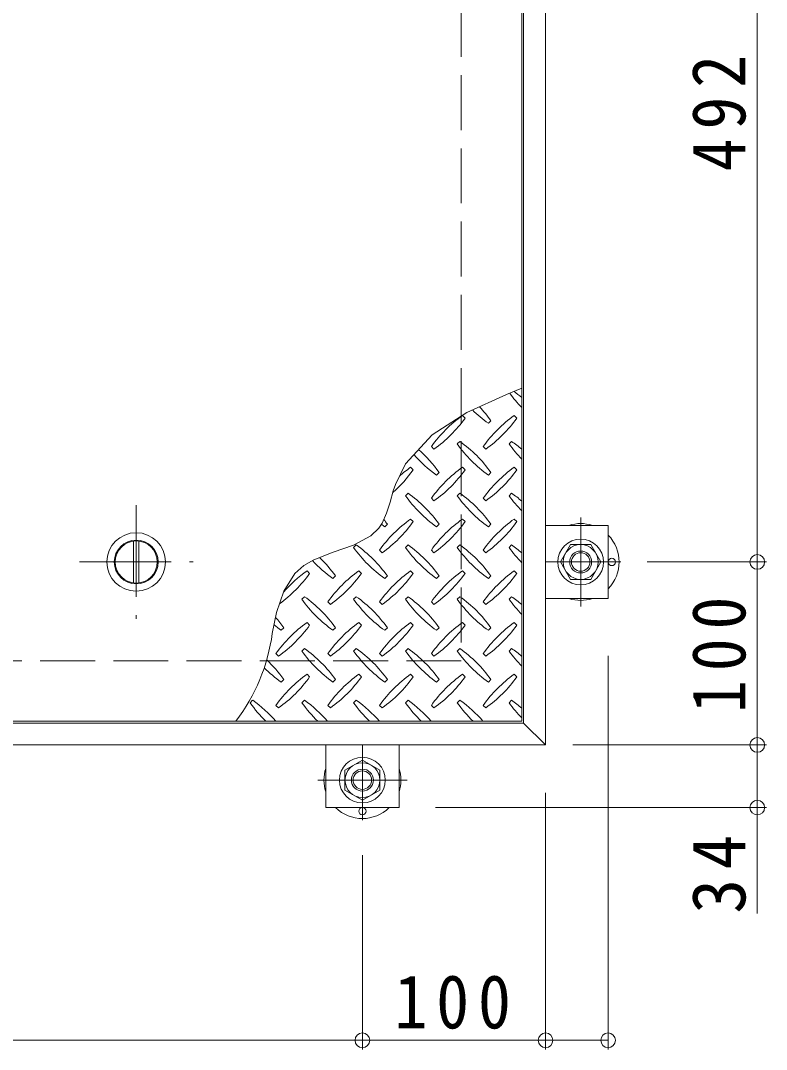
# Model space of a CAD drawing. Units: millimetres on the paper, enlarged 6 times, with parts at other scales. Extents: x -1918 to 2320, y -1648 to 1656.
# Drawn here: x -1129.3 to -885, y 787.1 to 1124.4 of the extents above; entities that cross this region are included whole.
import ezdxf

# ---------------------------------------------------------------- set-up
doc = ezdxf.new("R2010")
doc.units = ezdxf.units.MM
doc.header["$LTSCALE"] = 6
doc.header["$PDMODE"] = 32
doc.header["$PDSIZE"] = 4.8
doc.linetypes.add('CHAIN1', pattern=[8, 5, -1, 1, -1])
doc.linetypes.add('DASHED3', pattern=[4, 3, -1])
for name, color, linetype, lineweight in [('0-0_通り芯', 4, 'Continuous', 9), ('0-2_仕上', 3, 'Continuous', 9), ('0-3_建具', 4, 'Continuous', 9), ('0-9', 134, 'Continuous', 5), ('0-C', 2, 'Continuous', 9), ('0-D', 5, 'Continuous', 5), ('0-E', 3, 'Continuous', 9), ('0-F', 7, 'Continuous', 9)]:
    doc.layers.add(name, color=color, linetype=linetype, lineweight=lineweight)
doc.styles.add('ＭＳ ゴシック', font='')
doc.styles.get('ＭＳ ゴシック').set_extended_font_data('MS Gothic')

msp = doc.modelspace()

# ---------------------------------------------------------------- linework, layer by layer
at = {"layer": '0-0_通り芯'}
for centre in [(-935.631, 946.881), (-1017.352, 865.163)]:
    msp.add_circle(centre, 1.2, dxfattribs=at)
for centre, start, end in [((-945.831, 946.881), 72.24721, 107.75279), ((-945.831, 946.881), 315.5852, 44.4148), ((-945.831, 946.881), 252.24721, 287.75279), ((-1017.352, 875.363), 162.24721, 197.75279), ((-1017.352, 875.363), 342.24721, 17.75279), ((-1017.352, 875.363), 225.5852, 314.4148)]:
    msp.add_arc(centre, 12.6, start, end, dxfattribs=at)
at = {"layer": '0-2_仕上'}
for p, q in [((-965.151, 1294.282), (-965.151, 894.681)), ((-965.151, 894.681), (-1217.751, 894.681))]:
    msp.add_line(p, q, dxfattribs=at)
at = {"layer": '0-3_建具'}
for p, q in [((-957.351, 1302.081), (-957.351, 886.881)), ((-964.551, 894.081), (-964.551, 1294.882)), ((-964.551, 894.081), (-1725.351, 894.081)), ((-964.551, 894.081), (-957.351, 886.881)), ((-957.351, 886.881), (-1732.551, 886.881))]:
    msp.add_line(p, q, dxfattribs=at)
at = {"layer": '0-9'}
for p, q in [((-983.724, 994.054), (-984.573, 994.903)), ((-976.087, 992.357), (-975.239, 993.206)), ((-966.754, 994.054), (-967.602, 994.903)), ((-985.421, 986.417), (-986.27, 985.569)), ((-968.451, 986.417), (-969.299, 985.569)), ((-994.755, 984.72), (-993.906, 983.872)), ((-977.784, 984.72), (-976.936, 983.872)), ((-1000.695, 977.083), (-1001.543, 977.932)), ((-993.058, 975.387), (-992.209, 976.235)), ((-983.724, 977.083), (-984.573, 977.932)), ((-976.087, 975.387), (-975.239, 976.235)), ((-966.754, 977.083), (-967.602, 977.932)), ((-1002.392, 969.447), (-1003.24, 968.598)), ((-985.421, 969.447), (-986.27, 968.598)), ((-968.451, 969.447), (-969.299, 968.598)), ((-994.755, 967.75), (-993.906, 966.901)), ((-977.784, 967.75), (-976.936, 966.901)), ((-1010.029, 958.416), (-1009.18, 959.264)), ((-1000.695, 960.113), (-1001.543, 960.962)), ((-993.058, 958.416), (-992.209, 959.264)), ((-983.724, 960.113), (-984.573, 960.962)), ((-976.087, 958.416), (-975.239, 959.264)), ((-966.754, 960.113), (-967.602, 960.962)), ((-1019.362, 952.476), (-1020.211, 951.627)), ((-1002.392, 952.476), (-1003.24, 951.627)), ((-985.421, 952.476), (-986.27, 951.627)), ((-968.451, 952.476), (-969.299, 951.627)), ((-1011.726, 950.779), (-1010.877, 949.931)), ((-994.755, 950.779), (-993.906, 949.931)), ((-977.784, 950.779), (-976.936, 949.931)), ((-1034.636, 943.142), (-1035.484, 943.991)), ((-1026.999, 941.445), (-1026.151, 942.294)), ((-1017.665, 943.142), (-1018.514, 943.991)), ((-1010.029, 941.445), (-1009.18, 942.294)), ((-1000.695, 943.142), (-1001.543, 943.991)), ((-993.058, 941.445), (-992.209, 942.294)), ((-983.724, 943.142), (-984.573, 943.991)), ((-976.087, 941.445), (-975.239, 942.294)), ((-966.754, 943.142), (-967.602, 943.991)), ((-1036.333, 935.506), (-1037.181, 934.657)), ((-1019.362, 935.506), (-1020.211, 934.657)), ((-1002.392, 935.506), (-1003.24, 934.657)), ((-985.421, 935.506), (-986.27, 934.657)), ((-968.451, 935.506), (-969.299, 934.657)), ((-1028.696, 933.808), (-1027.848, 932.96)), ((-1011.726, 933.808), (-1010.877, 932.96)), ((-994.755, 933.808), (-993.906, 932.96)), ((-977.784, 933.808), (-976.936, 932.96)), ((-1043.97, 924.475), (-1043.121, 925.323)), ((-1034.636, 926.172), (-1035.484, 927.02)), ((-1026.999, 924.475), (-1026.151, 925.323)), ((-1017.665, 926.172), (-1018.514, 927.02)), ((-1010.029, 924.475), (-1009.18, 925.323)), ((-1000.695, 926.172), (-1001.543, 927.02)), ((-993.058, 924.475), (-992.209, 925.323)), ((-983.724, 926.172), (-984.573, 927.02)), ((-976.087, 924.475), (-975.239, 925.323)), ((-966.754, 926.172), (-967.602, 927.02)), ((-1036.333, 918.535), (-1037.181, 917.686)), ((-1019.362, 918.535), (-1020.211, 917.686)), ((-1002.392, 918.535), (-1003.24, 917.686)), ((-985.421, 918.535), (-986.27, 917.686)), ((-968.451, 918.535), (-969.299, 917.686)), ((-1045.667, 916.838), (-1044.818, 915.989)), ((-1028.696, 916.838), (-1027.848, 915.989)), ((-1011.726, 916.838), (-1010.877, 915.989)), ((-994.755, 916.838), (-993.906, 915.989)), ((-977.784, 916.838), (-976.936, 915.989)), ((-1043.97, 907.504), (-1043.121, 908.353)), ((-1034.636, 909.201), (-1035.484, 910.05)), ((-1026.999, 907.504), (-1026.151, 908.353)), ((-1017.665, 909.201), (-1018.514, 910.05)), ((-1010.029, 907.504), (-1009.18, 908.353)), ((-1000.695, 909.201), (-1001.543, 910.05)), ((-993.058, 907.504), (-992.209, 908.353)), ((-983.724, 909.201), (-984.573, 910.05)), ((-976.087, 907.504), (-975.239, 908.353)), ((-966.754, 909.201), (-967.602, 910.05)), ((-1053.304, 901.564), (-1054.152, 900.716)), ((-1036.333, 901.564), (-1037.181, 900.716)), ((-1019.362, 901.564), (-1020.211, 900.716)), ((-1002.392, 901.564), (-1003.24, 900.716)), ((-985.421, 901.564), (-986.27, 900.716)), ((-968.451, 901.564), (-969.299, 900.716)), ((-1045.667, 899.867), (-1044.818, 899.019)), ((-1028.696, 899.867), (-1027.848, 899.019)), ((-1011.726, 899.867), (-1010.877, 899.019)), ((-994.755, 899.867), (-993.906, 899.019)), ((-977.784, 899.867), (-976.936, 899.019))]:
    msp.add_line(p, q, dxfattribs=at)
msp.add_lwpolyline([(-965.151, 1003.831), (-970.116, 1001.833), (-983.166, 995.859), (-994.543, 988.559), (-1003.187, 979.094), (-1006.532, 972.281), (-1007.216, 970.193), (-1008.277, 966.507), (-1009.41, 962.91), (-1010.879, 959.628), (-1011.988, 957.958), (-1014.556, 955.49), (-1020.314, 952.426), (-1026.896, 950.091), (-1033.302, 947.577), (-1036.543, 945.68), (-1039.446, 943.053), (-1043.098, 937.281), (-1045.465, 930.33), (-1046.877, 923.472)], dxfattribs=at)
for centre, radius, start, end in [((-933.873, 1027.783), 43.5, 215.94795, 224.0249), ((-993.694, 967.962), 43.5, 48.99213, 53.25279), ((-950.844, 1027.783), 43.5, 225.57452, 234.5273), ((-1010.665, 967.962), 43.5, 35.47258, 43.25978), ((-959.329, 959.477), 43.5, 125.47256, 144.5273), ((-1019.15, 1019.298), 43.5, 305.47272, 324.5273), ((-942.358, 959.477), 43.5, 125.47256, 144.5273), ((-1002.18, 1019.298), 43.5, 305.47272, 324.5273), ((-950.844, 1010.812), 43.5, 215.47272, 234.5273), ((-1010.665, 950.991), 43.5, 35.47258, 54.5273), ((-933.873, 1010.812), 43.5, 215.47272, 224.0249), ((-993.694, 950.991), 43.5, 48.99213, 54.5273), ((-967.814, 1010.812), 43.5, 221.35275, 234.5273), ((-1027.635, 950.991), 43.5, 35.47258, 48.77962), ((-1036.121, 1002.327), 43.5, 311.38763, 324.5273), ((-976.3, 942.506), 43.5, 125.47256, 131.59831), ((-959.329, 942.506), 43.5, 125.47256, 144.5273), ((-1019.15, 1002.327), 43.5, 305.47272, 324.5273), ((-942.358, 942.506), 43.5, 125.47256, 144.5273), ((-1002.18, 1002.327), 43.5, 305.47272, 324.5273), ((-967.814, 993.842), 43.5, 215.47272, 234.5273), ((-1027.635, 934.021), 43.5, 35.47258, 54.5273), ((-950.844, 993.842), 43.5, 215.47272, 234.5273), ((-1010.665, 934.021), 43.5, 35.47258, 54.5273), ((-933.873, 993.842), 43.5, 215.47272, 224.0249), ((-993.694, 934.021), 43.5, 48.99213, 54.5273), ((-976.3, 925.535), 43.5, 125.47256, 144.5273), ((-984.785, 993.842), 43.5, 232.70831, 234.5273), ((-1036.121, 985.356), 43.5, 305.47272, 324.5273), ((-1044.606, 934.021), 43.5, 35.47258, 38.03572), ((-959.329, 925.535), 43.5, 125.47256, 144.5273), ((-1019.15, 985.356), 43.5, 305.47272, 324.5273), ((-942.358, 925.535), 43.5, 125.47256, 144.5273), ((-1002.18, 985.356), 43.5, 305.47272, 324.5273), ((-984.785, 976.871), 43.5, 215.47272, 234.5273), ((-1044.606, 917.05), 43.5, 35.47258, 54.5273), ((-967.814, 976.871), 43.5, 215.47272, 234.5273), ((-1027.635, 917.05), 43.5, 35.47258, 54.5273), ((-950.844, 976.871), 43.5, 215.47272, 234.5273), ((-1010.665, 917.05), 43.5, 35.47258, 54.5273), ((-933.873, 976.871), 43.5, 215.47272, 224.0249), ((-993.694, 917.05), 43.5, 48.99213, 54.5273), ((-1061.577, 917.05), 43.5, 35.47258, 45.99713), ((-1001.755, 976.871), 43.5, 222.74814, 234.5273), ((-1070.062, 968.386), 43.5, 306.00705, 324.5273), ((-1010.241, 908.565), 43.5, 125.47256, 139.2924), ((-993.27, 908.565), 43.5, 125.47256, 144.52728), ((-1053.091, 968.386), 43.5, 305.47272, 324.5273), ((-976.3, 908.565), 43.5, 125.47256, 144.52728), ((-1036.121, 968.386), 43.5, 305.47272, 324.5273), ((-959.329, 908.565), 43.5, 125.47256, 144.52728), ((-1019.15, 968.386), 43.5, 305.47272, 324.5273), ((-942.358, 908.565), 43.5, 125.47256, 144.5273), ((-1002.18, 968.386), 43.5, 305.47272, 324.5273), ((-1001.755, 959.901), 43.5, 215.47272, 234.5273), ((-1061.577, 900.08), 43.5, 35.47258, 54.5273), ((-984.785, 959.901), 43.5, 215.47272, 234.5273), ((-1044.606, 900.08), 43.5, 35.47258, 54.5273), ((-967.814, 959.901), 43.5, 215.47272, 234.5273), ((-1027.635, 900.08), 43.5, 35.47258, 54.5273), ((-950.844, 959.901), 43.5, 215.47272, 234.5273), ((-1010.665, 900.08), 43.5, 35.47258, 54.5273), ((-933.873, 959.901), 43.5, 215.47272, 224.0249), ((-993.694, 900.08), 43.5, 48.99213, 54.5273), ((-1078.547, 900.08), 43.5, 35.47258, 41.1628), ((-1018.726, 959.901), 43.5, 230.65677, 234.5273), ((-1010.241, 891.594), 43.5, 125.47256, 144.5273), ((-1070.062, 951.416), 43.5, 305.47272, 324.5273), ((-993.27, 891.594), 43.5, 125.47256, 144.5273), ((-1053.091, 951.416), 43.5, 305.47272, 324.5273), ((-976.3, 891.594), 43.5, 125.47256, 144.5273), ((-1036.121, 951.416), 43.5, 305.47272, 324.5273), ((-959.329, 891.594), 43.5, 125.47256, 144.5273), ((-1019.15, 951.416), 43.5, 305.47272, 324.5273), ((-942.358, 891.594), 43.5, 125.47256, 144.5273), ((-1002.18, 951.416), 43.5, 305.47272, 324.5273), ((-1107.594, 931.731), 61.276, 322.79805, 352.25462), ((-1001.755, 942.93), 43.5, 215.47272, 234.5273), ((-1061.577, 883.109), 43.5, 35.47258, 54.5273), ((-984.785, 942.93), 43.5, 215.47272, 234.5273), ((-1044.606, 883.109), 43.5, 35.47258, 54.5273), ((-967.814, 942.93), 43.5, 215.47272, 234.5273), ((-1027.635, 883.109), 43.5, 35.47258, 54.5273), ((-950.844, 942.93), 43.5, 215.47272, 234.5273), ((-1010.665, 883.109), 43.5, 35.47258, 54.5273), ((-933.873, 942.93), 43.5, 215.47272, 224.0249), ((-993.694, 883.109), 43.5, 48.99213, 54.5273), ((-1078.547, 883.109), 43.5, 35.47258, 46.69856), ((-1018.726, 942.93), 43.5, 224.94598, 234.5273), ((-1010.241, 874.624), 43.5, 125.47256, 144.5273), ((-1070.062, 934.445), 43.5, 305.47272, 324.5273), ((-993.27, 874.624), 43.5, 125.47256, 144.5273), ((-1053.091, 934.445), 43.5, 305.47272, 324.5273), ((-976.3, 874.624), 43.5, 125.47256, 144.5273), ((-1036.121, 934.445), 43.5, 305.47272, 324.5273), ((-959.329, 874.624), 43.5, 125.47256, 144.5273), ((-1019.15, 934.445), 43.5, 305.47272, 324.5273), ((-942.358, 874.624), 43.5, 125.47256, 144.5273), ((-1002.18, 934.445), 43.5, 305.47272, 324.5273), ((-1018.726, 925.96), 43.5, 215.47272, 225.97511), ((-1078.547, 866.138), 43.5, 41.00789, 54.5273), ((-1001.755, 925.96), 43.5, 215.47272, 225.97511), ((-1061.577, 866.138), 43.5, 41.00789, 54.5273), ((-984.785, 925.96), 43.5, 215.47272, 225.97511), ((-1044.606, 866.138), 43.5, 41.00789, 54.5273), ((-967.814, 925.96), 43.5, 215.47272, 225.97511), ((-1027.635, 866.138), 43.5, 41.00789, 54.5273), ((-950.844, 925.96), 43.5, 215.47272, 225.97511), ((-1010.665, 866.138), 43.5, 41.00789, 54.5273), ((-933.873, 925.96), 43.5, 215.47272, 224.0249), ((-993.694, 866.138), 43.5, 48.99213, 54.5273)]:
    msp.add_arc(centre, radius, start, end, dxfattribs=at)
at = {"layer": '0-C', "linetype": 'CHAIN1'}
for p, q in [((-1091.451, 965.481), (-1091.451, 928.281)), ((-1110.051, 946.881), (-1072.851, 946.881))]:
    msp.add_line(p, q, dxfattribs=at)
at = {"layer": '0-C'}
for p, q in [((-1092.351, 940.04), (-1092.351, 953.722)), ((-1090.551, 940.04), (-1090.551, 953.722))]:
    msp.add_line(p, q, dxfattribs=at)
for radius in [9.6, 7.2, 6.9]:
    msp.add_circle((-1091.451, 946.881), radius, dxfattribs=at)
at = {"layer": '0-D'}
for points in [[(-942.54, 952.581), (-939.25, 946.881), (-942.54, 941.181), (-949.122, 941.181), (-952.413, 946.881), (-949.122, 952.581)], [(-1011.652, 872.072), (-1017.352, 868.781), (-1023.052, 872.072), (-1023.052, 878.654), (-1017.352, 881.945), (-1011.652, 878.654)]]:
    msp.add_lwpolyline(points, close=True, dxfattribs=at)
for centre, radius in [((-945.831, 946.881), 7.5), ((-945.831, 946.881), 5.7), ((-945.831, 946.881), 3.6), ((-945.831, 946.881), 3.032), ((-1017.352, 875.363), 7.5), ((-1017.352, 875.363), 5.7), ((-1017.352, 875.363), 3.6), ((-1017.352, 875.363), 3.032)]:
    msp.add_circle(centre, radius, dxfattribs=at)
at = {"layer": '0-E', "linetype": 'CHAIN1'}
for p, q in [((-945.831, 961.508), (-945.831, 932.255)), ((-932.648, 946.881), (-957.351, 946.881)), ((-1017.352, 862.179), (-1017.351, 886.883)), ((-1031.978, 875.363), (-1002.725, 875.362))]:
    msp.add_line(p, q, dxfattribs=at)
at = {"layer": '0-E'}
for p, q in [((-936.831, 958.881), (-957.351, 958.881)), ((-936.831, 934.881), (-936.831, 958.881)), ((-936.831, 934.881), (-957.351, 934.881)), ((-1029.352, 866.363), (-1029.351, 886.883)), ((-1005.352, 866.362), (-1005.351, 886.882)), ((-1005.352, 866.362), (-1029.352, 866.363))]:
    msp.add_line(p, q, dxfattribs=at)
at = {"layer": '0-F', "color": 2, "linetype": 'DASHED3'}
for p, q in [((-984.951, 1274.481), (-984.951, 914.481)), ((-984.951, 914.481), (-1704.951, 914.481))]:
    msp.add_line(p, q, dxfattribs=at)
at = {"layer": '0-F'}
for p, q in [((-887.977, 946.882), (-887.977, 1242.081)), ((-924.042, 946.882), (-884.977, 946.882)), ((-887.977, 886.881), (-887.977, 946.882)), ((-936.831, 787.062), (-936.831, 916.155)), ((-948.351, 886.881), (-884.977, 886.881)), ((-887.977, 886.881), (-887.977, 866.361)), ((-957.351, 871.155), (-957.35, 787.062)), ((-884.977, 866.361), (-993.351, 866.361)), ((-887.977, 866.361), (-887.977, 831.59)), ((-1017.351, 850.798), (-1017.35, 787.061)), ((-1344.951, 790.061), (-1017.35, 790.061)), ((-1017.35, 790.061), (-957.35, 790.061)), ((-957.35, 790.061), (-936.831, 790.061))]:
    msp.add_line(p, q, dxfattribs=at)
for p in [(-887.977, 946.882), (-887.977, 886.881), (-887.977, 866.361), (-1017.35, 790.061), (-957.35, 790.062), (-936.831, 790.061)]:
    msp.add_point(p, dxfattribs=at)

# ---------------------------------------------------------------- texts
at = {"layer": '0-F', "color": 2, "char_height": 17.6, "attachment_point": 7, "rotation": 90, "style": 'ＭＳ ゴシック'}
for s, insert in [('\\T1.27;\\W0.9;492', (-891.577, 1074.982)), ('\\T1.27;\\W0.9;100', (-891.577, 897.382)), ('\\T1.27;\\W0.95;34', (-891.577, 831.59))]:
    msp.add_mtext(s, dxfattribs=dict(at, insert=insert))
at = {"layer": '0-F', "color": 2, "insert": (-1006.85, 793.661), "char_height": 17.6, "attachment_point": 7, "style": 'ＭＳ ゴシック'}
msp.add_mtext('\\T1.27;\\W0.9;100', dxfattribs=at)

doc.saveas('drawing.dxf')
